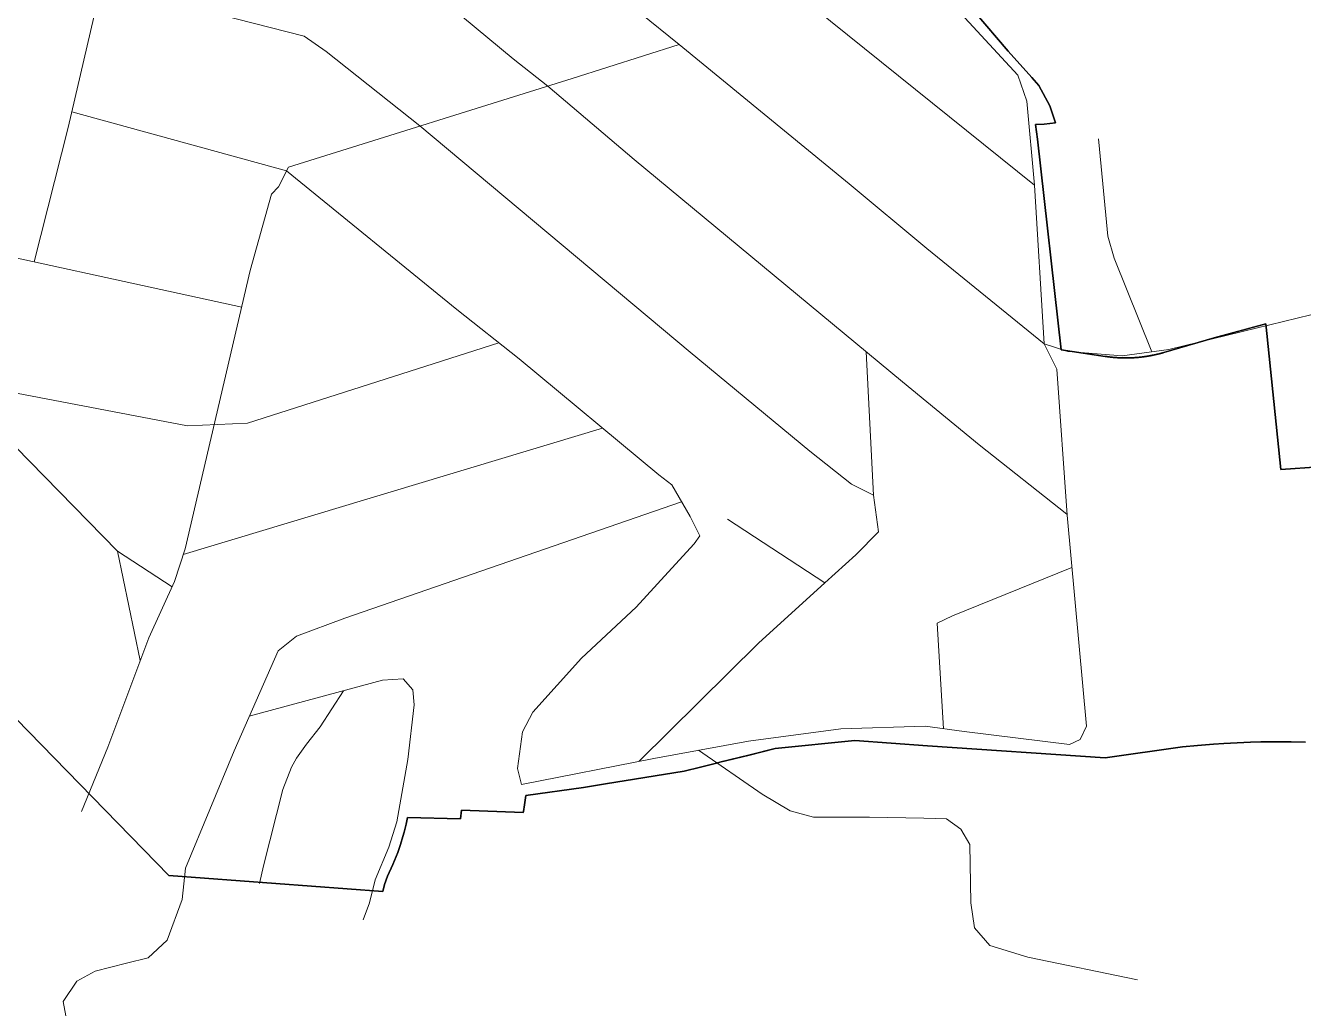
# Model space of a CAD drawing. Header units: millimetres. Extents: x 341818 to 347703, y 7370458 to 7377443.
# Drawn here: x 343336 to 344040, y 7373469 to 7374010 of the extents above; entities that cross this region are included whole.
import ezdxf

# ---------------------------------------------------------------- set-up
doc = ezdxf.new("R2010")
doc.units = ezdxf.units.MM
for name, color, linetype, lineweight in [('AVENIDA CONDÉ DE SÃO LOURENÇO - 07_01_2021 - FERMOM_136', 1, 'Continuous', 18), ('AVENIDA GEN. BARRETO DE MENEZES - 07_01_2021 - FERMOM_137', 1, 'Continuous', 18), ('AVENIDA MARQUÊS DE BARBACENA - 07_01_2021 - FERMOM_102', 1, 'Continuous', 18), ('AVENIDA VISCONDE DE ARARUAMA - 08_01_2021 - FERMOM_227', 1, 'Continuous', 18), ('AVENIDA VISCONDE DE CAIRU - 08_01_2021 - FERMOM_224', 1, 'Continuous', 18), ('ESTRADA DO MONTANHÃO - 08_01_2021 - FERMOM_212', 1, 'Continuous', 18), ('MCT -  PRAÇA CONSELHEIRO SARAIVA', 7, 'Continuous', 18), ('MCT - RUA JERONIMO DE ATAÍDE', 1, 'Continuous', 18), ('RUA AFONÇO FURTADO DE MENDONÇA - 07_01_2021 - FERMOM_108', 1, 'Continuous', 18), ('RUA ARAÚJO VIANA - 08_01_2021 - FERMOM_221', 1, 'Continuous', 18), ('RUA DIOGO BOTELHO - 08_01_2021 - FERMOM_222', 1, 'Continuous', 18), ('RUA DIOGO DE MENDES - 07_01_2021 - FERMOM_110', 1, 'Continuous', 18), ('RUA DIOGO FURTADO -  07_01_2021 - FERMOM_111', 1, 'Continuous', 18), ('RUA DOM VASCO MASCARENHAS - 08_01_2021 - FERMOM_225', 7, 'Continuous', 18), ('RUA ERNESTO ROSA DA SILVA - 07_01_2021 - FERMOM_100', 7, 'Continuous', 18), ('RUA FRANCISCO DE SOUZA - 07_01_2021 - FERMOM_103', 1, 'Continuous', 18), ('RUA GÁSPAR DE SOUZA - 08_01_2021 - FERMOM_206', 7, 'Continuous', 18), ('RUA JOAQUIM DE MOURA - 07_01_2021 - FERMOM_135', 7, 'Continuous', 18), ('RUA PALMIRA DE JESUS MATHEUS - 08_01_2021 - FERMOM_208', 7, 'Continuous', 18), ('RUA PAULINO DE ABREU - 07_01_2021 - FERMOM_112', 1, 'Continuous', 18), ('RUA ROLIM DE MOURA - 08_01_2021 - FERMOM_223', 7, 'Continuous', 18), ('RUA TELES DE MENEZES - 08_01_2021 - FERMOM_209', 7, 'Continuous', 18), ('RUA VISCONDE DO RIO BRANCO - 07_01_2021 - FERMOM_101', 1, 'Continuous', 18), ('TV. GASPAR DE SOUZA - 08_01_2021 - FERMOM_218', 7, 'Continuous', 18), ('TV. LOURENÇO DE ALMADA - 07_01_2021 - FERMOM_113', 7, 'Continuous', 18)]:
    doc.layers.add(name, color=color, linetype=linetype, lineweight=lineweight)
doc.layers.add('FERRAZOPOLIS', color=20, linetype='Continuous')
doc.layers.add('MONTANHÃO', color=220, linetype='Continuous')

msp = doc.modelspace()

# ---------------------------------------------------------------- linework, layer by layer
at = {"layer": 'AVENIDA CONDÉ DE SÃO LOURENÇO - 07_01_2021 - FERMOM_136', "linetype": 'ByBlock'}
msp.add_lwpolyline([(343896.87, 7373835.37), (343896.87, 7373835.37), (343903.91, 7373821.43), (343909.51, 7373741.19), (343920.15, 7373624.97)], dxfattribs=at)
at = {"layer": 'AVENIDA GEN. BARRETO DE MENEZES - 07_01_2021 - FERMOM_137', "linetype": 'ByBlock'}
msp.add_lwpolyline([(343896.87, 7373835.37), (343832.45, 7373887.78), (343789.7, 7373923.39), (343696.16, 7374000.03), (343652.44, 7374035.46), (343621.76, 7374059.03), (343551.75, 7374104), (343493.62, 7374143.05), (343474.75, 7374155.29), (343457.02, 7374164.63), (343436.04, 7374171.25), (343423.04, 7374175.06), (343397.88, 7374176.58), (343348.28, 7374181.89), (343330.01, 7374185.55), (343298.21, 7374199.06), (343280.54, 7374218.05), (343265.1, 7374236.65), (343262.28, 7374241.08), (343246.74, 7374253.35), (343173.49, 7374292.64), (343171.11, 7374293.23)], dxfattribs=at)
at = {"layer": 'AVENIDA MARQUÊS DE BARBACENA - 07_01_2021 - FERMOM_102', "linetype": 'ByBlock'}
msp.add_lwpolyline([(343361.91, 7373963.08), (343480.06, 7373930.59), (343573.82, 7373854.18), (343607.99, 7373827.03), (343684.94, 7373763.29), (343692.03, 7373757.81), (343702.14, 7373740.31), (343707.41, 7373729.77)], dxfattribs=at)
at = {"layer": 'AVENIDA VISCONDE DE ARARUAMA - 08_01_2021 - FERMOM_227', "linetype": 'ByBlock'}
msp.add_lwpolyline([(343697.4, 7373748.52), (343512.15, 7373684.45), (343485.53, 7373674.57), (343475.41, 7373666.56), (343451.15, 7373611.48), (343424.43, 7373546.98), (343422.69, 7373529.66), (343414.29, 7373507.32), (343403.95, 7373497.54), (343391.94, 7373494.59), (343374.66, 7373490.22), (343364.58, 7373484.86), (343357.18, 7373473.58), (343358.66, 7373465.63)], dxfattribs=at)
at = {"layer": 'AVENIDA VISCONDE DE CAIRU - 08_01_2021 - FERMOM_224', "linetype": 'ByBlock'}
msp.add_lwpolyline([(343696.16, 7374000.03), (343637.27, 7373981.3), (343481.04, 7373932.54), (343475.67, 7373921.8), (343471.86, 7373917.67), (343460.12, 7373875.63), (343424.28, 7373722.65), (343418.36, 7373704.55), (343404.2, 7373673.56), (343381.63, 7373613.46), (343367.26, 7373578.11)], dxfattribs=at)
at = {"layer": 'ESTRADA DO MONTANHÃO - 08_01_2021 - FERMOM_212', "linetype": 'ByBlock'}
msp.add_lwpolyline([(344066.23, 7373856.86), (344006.07, 7373842.14), (343965.51, 7373832.19), (343939.83, 7373828.85), (343909.98, 7373831.1), (343896.87, 7373835.37)], dxfattribs=at)
at = {"layer": 'FERRAZOPOLIS'}
for points in [[(343859.05, 7374017.6), (343877.18, 7373996.44), (343890.19, 7373981.85), (343894.06, 7373977.51), (343900.15, 7373966.25), (343903.22, 7373956.96), (343896.9, 7373956.24), (343892.09, 7373955.95), (343893.33, 7373947.88), (343906.39, 7373832.15), (343930.6, 7373828.46), (343930.84, 7373828.43), (343931.08, 7373828.39), (343931.31, 7373828.36), (343931.55, 7373828.33), (343931.78, 7373828.29), (343932.02, 7373828.26), (343932.26, 7373828.23), (343932.49, 7373828.2), (343932.73, 7373828.17), (343932.97, 7373828.14), (343933.2, 7373828.11), (343933.44, 7373828.09), (343933.68, 7373828.06), (343933.92, 7373828.03), (343934.15, 7373828.01), (343934.39, 7373827.98), (343934.63, 7373827.96), (343934.86, 7373827.94), (343935.1, 7373827.92), (343935.34, 7373827.9), (343935.58, 7373827.88), (343935.81, 7373827.86), (343936.05, 7373827.84), (343936.29, 7373827.82), (343936.53, 7373827.8), (343936.77, 7373827.78), (343937, 7373827.77), (343937.24, 7373827.75), (343937.48, 7373827.74), (343937.72, 7373827.73), (343937.96, 7373827.71), (343938.19, 7373827.7), (343938.43, 7373827.69), (343938.67, 7373827.68), (343938.91, 7373827.67), (343939.15, 7373827.66), (343939.39, 7373827.65), (343939.62, 7373827.64), (343939.86, 7373827.64), (343940.1, 7373827.63), (343940.34, 7373827.63), (343940.58, 7373827.62), (343940.82, 7373827.62), (343941.06, 7373827.61), (343941.29, 7373827.61), (343941.53, 7373827.61), (343941.77, 7373827.61), (343942.01, 7373827.61), (343942.25, 7373827.61), (343942.49, 7373827.61), (343942.72, 7373827.61), (343942.96, 7373827.62), (343943.2, 7373827.62), (343943.44, 7373827.63), (343943.68, 7373827.63), (343943.92, 7373827.64), (343944.16, 7373827.64), (343944.39, 7373827.65), (343944.63, 7373827.66), (343944.87, 7373827.67), (343945.11, 7373827.68), (343945.35, 7373827.69), (343945.59, 7373827.7), (343945.82, 7373827.71), (343946.06, 7373827.73), (343946.3, 7373827.74), (343946.54, 7373827.76), (343946.78, 7373827.77), (343947.01, 7373827.79), (343947.25, 7373827.8), (343947.49, 7373827.82), (343947.73, 7373827.84), (343947.97, 7373827.86), (343948.2, 7373827.88), (343948.44, 7373827.9), (343948.68, 7373827.92), (343948.92, 7373827.94), (343949.15, 7373827.96), (343949.39, 7373827.99), (343949.63, 7373828.01), (343949.86, 7373828.04), (343950.1, 7373828.06), (343950.34, 7373828.09), (343950.58, 7373828.12), (343950.81, 7373828.15), (343951.05, 7373828.17), (343951.29, 7373828.2), (343951.52, 7373828.23), (343951.76, 7373828.27), (343952, 7373828.3), (343952.23, 7373828.33), (343952.47, 7373828.36), (343952.7, 7373828.4), (343952.94, 7373828.43), (343953.18, 7373828.47), (343953.41, 7373828.5), (343953.65, 7373828.54), (343953.88, 7373828.58), (343954.12, 7373828.62), (343954.35, 7373828.66), (343954.59, 7373828.7), (343954.82, 7373828.74), (343955.06, 7373828.78), (343955.29, 7373828.82), (343955.53, 7373828.86), (343955.76, 7373828.91), (343956, 7373828.95), (343956.23, 7373829), (343956.46, 7373829.04), (343956.7, 7373829.09), (343956.93, 7373829.14), (343957.17, 7373829.19), (343957.4, 7373829.24), (343957.63, 7373829.29), (343957.87, 7373829.34), (343958.1, 7373829.39), (343958.33, 7373829.44), (343958.56, 7373829.49), (343958.8, 7373829.55), (343959.03, 7373829.6), (343959.26, 7373829.66), (343959.49, 7373829.71), (343959.72, 7373829.77), (343959.96, 7373829.82), (343960.19, 7373829.88), (343960.42, 7373829.94), (343960.65, 7373830), (343960.88, 7373830.06), (343961.11, 7373830.12), (343961.34, 7373830.18), (343961.57, 7373830.25), (343961.8, 7373830.31), (343962.03, 7373830.37), (343962.26, 7373830.44), (343962.49, 7373830.5), (343962.72, 7373830.57), (343990.43, 7373838.6), (344018.94, 7373846.46), (344027.14, 7373766.19), (344048.2, 7373767.77)], [(344040.69, 7373616.3), (344032.88, 7373616.43), (344024.33, 7373616.45), (344016.25, 7373616.34), (344010.54, 7373616.19), (344003.14, 7373615.9), (343995.83, 7373615.52), (343990.1, 7373615.16), (343981.35, 7373614.48), (343973.08, 7373613.7), (343973.05, 7373613.63), (343930.57, 7373607.69), (343832.83, 7373614.32), (343792.84, 7373617.11), (343748.92, 7373612.68), (343734.52, 7373609.14), (343718.39, 7373605.17), (343716.67, 7373604.75), (343707.75, 7373602.56), (343698.82, 7373600.36), (343655.6, 7373593.33), (343643.44, 7373591.35), (343611.75, 7373586.91), (343610.99, 7373581.84), (343610.36, 7373578.16), (343610.24, 7373577.57), (343576.26, 7373578.84), (343575.74, 7373574), (343546.67, 7373574.86), (343545.87, 7373571.18), (343544.74, 7373566.65), (343544.11, 7373564.4), (343542.74, 7373559.93), (343541.21, 7373555.51), (343539.53, 7373551.14), (343538.63, 7373548.98), (343535.67, 7373542.45), (343534.03, 7373537.9), (343533.01, 7373534.17), (343415.27, 7373542.94), (343232.9, 7373729.76)]]:
    msp.add_lwpolyline(points, dxfattribs=at)
at = {"layer": 'MCT -  PRAÇA CONSELHEIRO SARAIVA', "linetype": 'ByBlock'}
msp.add_lwpolyline([(343399.54, 7373661.14), (343387.03, 7373721.34)], dxfattribs=at)
at = {"layer": 'MCT - RUA JERONIMO DE ATAÍDE', "linetype": 'ByBlock'}
msp.add_lwpolyline([(343798.93, 7373831.03), (343802.98, 7373752.06)], dxfattribs=at)
at = {"layer": 'MONTANHÃO'}
for points in [[(344048.2, 7373767.77), (344027.14, 7373766.19), (344018.94, 7373846.46), (343990.43, 7373838.6), (343962.72, 7373830.57), (343962.49, 7373830.5), (343962.26, 7373830.44), (343962.03, 7373830.37), (343961.8, 7373830.31), (343961.57, 7373830.25), (343961.34, 7373830.18), (343961.11, 7373830.12), (343960.88, 7373830.06), (343960.65, 7373830), (343960.42, 7373829.94), (343960.19, 7373829.88), (343959.96, 7373829.83), (343959.72, 7373829.77), (343959.49, 7373829.71), (343959.26, 7373829.66), (343959.03, 7373829.6), (343958.8, 7373829.55), (343958.56, 7373829.49), (343958.33, 7373829.44), (343958.1, 7373829.39), (343957.87, 7373829.34), (343957.63, 7373829.29), (343957.4, 7373829.24), (343957.17, 7373829.19), (343956.93, 7373829.14), (343956.7, 7373829.09), (343956.46, 7373829.05), (343956.23, 7373829), (343956, 7373828.95), (343955.76, 7373828.91), (343955.53, 7373828.87), (343955.29, 7373828.82), (343955.06, 7373828.78), (343954.82, 7373828.74), (343954.59, 7373828.7), (343954.35, 7373828.66), (343954.12, 7373828.62), (343953.88, 7373828.58), (343953.65, 7373828.54), (343953.41, 7373828.5), (343953.18, 7373828.47), (343952.94, 7373828.43), (343952.7, 7373828.4), (343952.47, 7373828.36), (343952.23, 7373828.33), (343952, 7373828.3), (343951.76, 7373828.27), (343951.52, 7373828.23), (343951.29, 7373828.2), (343951.05, 7373828.17), (343950.81, 7373828.15), (343950.58, 7373828.12), (343950.34, 7373828.09), (343950.1, 7373828.06), (343949.87, 7373828.04), (343949.63, 7373828.01), (343949.39, 7373827.99), (343949.15, 7373827.97), (343948.92, 7373827.94), (343948.68, 7373827.92), (343948.44, 7373827.9), (343948.2, 7373827.88), (343947.97, 7373827.86), (343947.73, 7373827.84), (343947.49, 7373827.82), (343947.25, 7373827.8), (343947.01, 7373827.79), (343946.78, 7373827.77), (343946.54, 7373827.76), (343946.3, 7373827.74), (343946.06, 7373827.73), (343945.82, 7373827.71), (343945.59, 7373827.7), (343945.35, 7373827.69), (343945.11, 7373827.68), (343944.87, 7373827.67), (343944.63, 7373827.66), (343944.39, 7373827.65), (343944.16, 7373827.65), (343943.92, 7373827.64), (343943.68, 7373827.63), (343943.44, 7373827.63), (343943.2, 7373827.62), (343942.96, 7373827.62), (343942.73, 7373827.62), (343942.49, 7373827.61), (343942.25, 7373827.61), (343942.01, 7373827.61), (343941.77, 7373827.61), (343941.53, 7373827.61), (343941.29, 7373827.61), (343941.06, 7373827.62), (343940.82, 7373827.62), (343940.58, 7373827.62), (343940.34, 7373827.63), (343940.1, 7373827.63), (343939.86, 7373827.64), (343939.63, 7373827.64), (343939.39, 7373827.65), (343939.15, 7373827.66), (343938.91, 7373827.67), (343938.67, 7373827.68), (343938.43, 7373827.69), (343938.2, 7373827.7), (343937.96, 7373827.71), (343937.72, 7373827.73), (343937.48, 7373827.74), (343937.24, 7373827.75), (343937, 7373827.77), (343936.77, 7373827.79), (343936.53, 7373827.8), (343936.29, 7373827.82), (343936.05, 7373827.84), (343935.82, 7373827.86), (343935.58, 7373827.88), (343935.34, 7373827.9), (343935.1, 7373827.92), (343934.86, 7373827.94), (343934.63, 7373827.96), (343934.39, 7373827.99), (343934.15, 7373828.01), (343933.92, 7373828.03), (343933.68, 7373828.06), (343933.44, 7373828.09), (343933.2, 7373828.11), (343932.97, 7373828.14), (343932.73, 7373828.17), (343932.49, 7373828.2), (343932.26, 7373828.23), (343932.02, 7373828.26), (343931.78, 7373828.29), (343931.55, 7373828.33), (343931.31, 7373828.36), (343931.08, 7373828.39), (343930.84, 7373828.43), (343930.6, 7373828.46), (343906.39, 7373832.15), (343893.33, 7373947.88), (343892.09, 7373955.95), (343896.9, 7373956.24), (343903.22, 7373956.96), (343900.15, 7373966.25), (343894.07, 7373977.51), (343890.19, 7373981.85), (343877.18, 7373996.44), (343859.05, 7374017.6)], [(343232.9, 7373729.76), (343415.27, 7373542.94), (343533.01, 7373534.17), (343534.03, 7373537.9), (343535.67, 7373542.45), (343538.63, 7373548.98), (343539.53, 7373551.14), (343541.21, 7373555.51), (343542.74, 7373559.93), (343544.11, 7373564.4), (343544.74, 7373566.65), (343545.87, 7373571.18), (343546.67, 7373574.86), (343575.74, 7373574), (343576.26, 7373578.84), (343610.24, 7373577.57), (343610.36, 7373578.16), (343610.99, 7373581.84), (343611.75, 7373586.91), (343643.44, 7373591.35), (343655.6, 7373593.33), (343698.82, 7373600.36), (343707.75, 7373602.56), (343716.67, 7373604.75), (343718.39, 7373605.18), (343734.53, 7373609.14), (343748.92, 7373612.68), (343792.84, 7373617.11), (343832.83, 7373614.32), (343930.57, 7373607.69), (343973.05, 7373613.63), (343973.08, 7373613.7), (343981.35, 7373614.48), (343990.1, 7373615.16), (343995.83, 7373615.52), (344003.14, 7373615.9), (344010.54, 7373616.19), (344016.25, 7373616.34), (344024.33, 7373616.45), (344032.88, 7373616.43), (344040.69, 7373616.3)]]:
    msp.add_lwpolyline(points, dxfattribs=at)
at = {"layer": 'RUA AFONÇO FURTADO DE MENDONÇA - 07_01_2021 - FERMOM_108', "linetype": 'ByBlock'}
for points in [[(343171.11, 7374293.23), (343198.19, 7374253.78), (343226.92, 7374198.02), (343254.12, 7374141.38), (343262.74, 7374130.69), (343290.53, 7374123.33), (343479.67, 7374079.8), (343499.58, 7374076.05), (343514.61, 7374067.01), (343604.69, 7373992.18), (343623.78, 7373977.09)], [(343623.78, 7373977.09), (343640.87, 7373962.64), (343671.38, 7373936.76), (343818.9, 7373814.48), (343861.1, 7373779.76), (343909.48, 7373741.72)]]:
    msp.add_lwpolyline(points, dxfattribs=at)
at = {"layer": 'RUA ARAÚJO VIANA - 08_01_2021 - FERMOM_221', "linetype": 'ByBlock'}
msp.add_lwpolyline([(343294.82, 7373815.16), (343425.5, 7373790.28), (343458.57, 7373791.76), (343596.9, 7373835.84)], dxfattribs=at)
at = {"layer": 'RUA DIOGO BOTELHO - 08_01_2021 - FERMOM_222', "linetype": 'ByBlock'}
msp.add_lwpolyline([(343144.68, 7373901.9), (343206.27, 7373897.21), (343275.33, 7373894.73), (343455.42, 7373855.58)], dxfattribs=at)
at = {"layer": 'RUA DIOGO DE MENDES - 07_01_2021 - FERMOM_110', "linetype": 'ByBlock'}
msp.add_lwpolyline([(343912.15, 7373712.33), (343846.42, 7373685.81), (343838.07, 7373681.75), (343841.51, 7373623.63)], dxfattribs=at)
at = {"layer": 'RUA DIOGO FURTADO -  07_01_2021 - FERMOM_111', "linetype": 'ByBlock'}
msp.add_lwpolyline([(343609.29, 7373593.05), (343682.13, 7373607.34), (343734.31, 7373616.84), (343785.04, 7373623.54), (343831.47, 7373625.01), (343852.89, 7373622.08), (343910.9, 7373615), (343916.77, 7373617.78), (343920.15, 7373624.97)], dxfattribs=at)
at = {"layer": 'RUA DOM VASCO MASCARENHAS - 08_01_2021 - FERMOM_225', "linetype": 'ByBlock'}
msp.add_lwpolyline([(343341.21, 7373880.41), (343359.87, 7373954.35), (343389.5, 7374081.49), (343411.71, 7374175.75)], dxfattribs=at)
at = {"layer": 'RUA ERNESTO ROSA DA SILVA - 07_01_2021 - FERMOM_100', "linetype": 'ByBlock'}
msp.add_lwpolyline([(343706.76, 7373611.83), (343741.72, 7373587.63), (343757.21, 7373578.52), (343770.05, 7373575.04), (343800.81, 7373574.97), (343830.72, 7373574.39), (343843.14, 7373574.04), (343851.03, 7373568.3), (343856.07, 7373559.9), (343856.65, 7373527.9), (343858.57, 7373514.11), (343866.96, 7373504.42), (343888.04, 7373497.9), (343948.27, 7373485.44)], dxfattribs=at)
at = {"layer": 'RUA FRANCISCO DE SOUZA - 07_01_2021 - FERMOM_103', "linetype": 'ByBlock'}
msp.add_lwpolyline([(343423.25, 7373719.5), (343653.96, 7373788.95)], dxfattribs=at)
at = {"layer": 'RUA GÁSPAR DE SOUZA - 08_01_2021 - FERMOM_206', "linetype": 'ByBlock'}
msp.add_lwpolyline([(343459.55, 7373630.55), (343532.82, 7373650.27), (343544.22, 7373651.05), (343549.53, 7373644.97), (343550.31, 7373636.85), (343546.87, 7373606.73), (343540.68, 7373572.44), (343536.28, 7373558.47), (343528.74, 7373540.57), (343525.75, 7373527.85), (343522.29, 7373518.59)], dxfattribs=at)
at = {"layer": 'RUA JOAQUIM DE MOURA - 07_01_2021 - FERMOM_135', "linetype": 'ByBlock'}
msp.add_lwpolyline([(343926.88, 7373948.13), (343929.22, 7373923.48), (343931.91, 7373894.54), (343935.51, 7373882.48), (343956.12, 7373830.97)], dxfattribs=at)
at = {"layer": 'RUA PALMIRA DE JESUS MATHEUS - 08_01_2021 - FERMOM_208', "linetype": 'ByBlock'}
for points in [[(343891.56, 7373922.63), (343887.41, 7373968.9), (343887.41, 7373968.9), (343882.45, 7373983.13), (343839.9, 7374029.31), (343799.51, 7374072.84), (343778.17, 7374093.43), (343763.37, 7374102.95), (343731.88, 7374120.53), (343680.72, 7374148), (343642.37, 7374178.92), (343604.21, 7374207.82), (343580.63, 7374223.4), (343553.05, 7374239.34), (343533.89, 7374243.74), (343521.71, 7374243.98), (343478.2, 7374229.72)], [(343896.87, 7373835.37), (343891.56, 7373922.63), (343891.56, 7373922.63)]]:
    msp.add_lwpolyline(points, dxfattribs=at)
at = {"layer": 'RUA PAULINO DE ABREU - 07_01_2021 - FERMOM_112', "linetype": 'ByBlock'}
msp.add_lwpolyline([(343609.29, 7373593.05), (343607.11, 7373601.67), (343609.84, 7373622), (343615.53, 7373632.81), (343642.36, 7373662.47), (343672.42, 7373690.42), (343690.12, 7373709.81), (343704.39, 7373725.41), (343707.41, 7373729.77)], dxfattribs=at)
at = {"layer": 'RUA ROLIM DE MOURA - 08_01_2021 - FERMOM_223', "linetype": 'ByBlock'}
msp.add_lwpolyline([(343219.56, 7373896.73), (343266.84, 7373843.37), (343322.8, 7373786.96), (343387.06, 7373721.31), (343417.03, 7373701.63)], dxfattribs=at)
at = {"layer": 'RUA TELES DE MENEZES - 08_01_2021 - FERMOM_209', "linetype": 'ByBlock'}
msp.add_lwpolyline([(343478.2, 7374229.72), (343606.37, 7374142.59), (343688.32, 7374091.22), (343706.69, 7374072.85), (343760.65, 7374028.04), (343891.56, 7373922.63)], dxfattribs=at)
at = {"layer": 'RUA VISCONDE DO RIO BRANCO - 07_01_2021 - FERMOM_101', "linetype": 'ByBlock'}
for points in [[(343776.27, 7373703.83), (343793.28, 7373719.34), (343805.73, 7373732.02), (343802.98, 7373752.06), (343790.86, 7373758.22), (343767.96, 7373776.31), (343702.1, 7373830.72), (343553.43, 7373955.32), (343501.87, 7373996.19), (343489.73, 7374004.64), (343378.24, 7374033.18)], [(343674.16, 7373605.78), (343739.7, 7373670.72), (343776.27, 7373703.83), (343776.27, 7373703.83)]]:
    msp.add_lwpolyline(points, dxfattribs=at)
at = {"layer": 'TV. GASPAR DE SOUZA - 08_01_2021 - FERMOM_218', "linetype": 'ByBlock'}
msp.add_lwpolyline([(343511.45, 7373644.52), (343498.49, 7373624.76), (343491.09, 7373615.13), (343485.51, 7373607.41), (343482.75, 7373602.41), (343477.96, 7373590.13), (343467.37, 7373548.3), (343465.21, 7373538.44)], dxfattribs=at)
at = {"layer": 'TV. LOURENÇO DE ALMADA - 07_01_2021 - FERMOM_113', "linetype": 'ByBlock'}
msp.add_lwpolyline([(343722.64, 7373738.84), (343776.27, 7373703.83)], dxfattribs=at)

doc.saveas('drawing.dxf')
